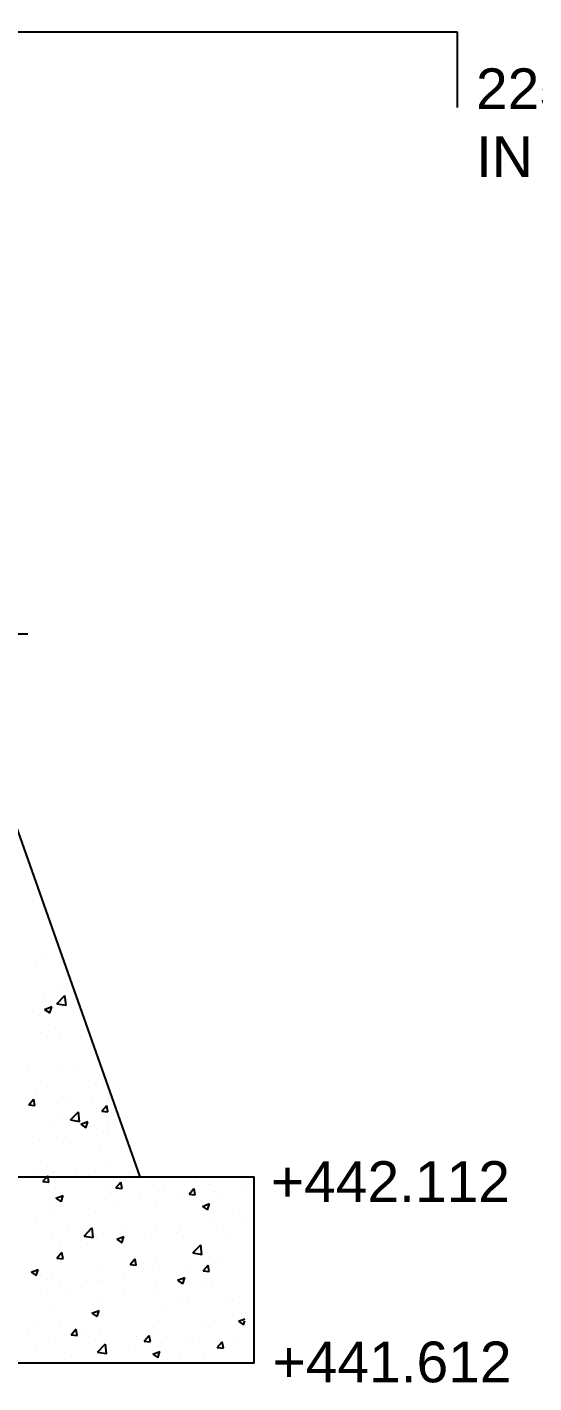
# Model space of a CAD drawing. Header units: inches. Extents: x 0 to 11487, y 0 to 10656.
# Drawn here: x 341.93 to 345.18, y 287.17 to 295.86 of the extents above; entities that cross this region are included whole.
import ezdxf

# ---------------------------------------------------------------- set-up
doc = ezdxf.new("R2010")
doc.units = ezdxf.units.IN
doc.header["$MEASUREMENT"] = 0
for name, color, linetype in [('DIMENSION', 255, 'Continuous'), ('DRAWING', 7, 'Continuous'), ('HATCH', 7, 'Continuous'), ('TEXT', 255, 'Continuous')]:
    doc.layers.add(name, color=color, linetype=linetype)
doc.styles.get("Standard").update_dxf_attribs({"font": 'arial.ttf'})
doc.dimstyles.get("Standard").update_dxf_attribs({"dimtxt": 0.18, "dimasz": 0.1875, "dimexe": 0.18, "dimexo": 0.0625, "dimgap": 0.09, "dimtad": 0, "dimtih": 1, "dimtoh": 1, "dimdec": 4, "dimzin": 0, "dimdsep": 46, "dimtxsty": 'Standard', "dimcen": 0.09, "dimadec": 0, "dimazin": 0, "dimtfac": 1, "dimtdec": 4, "dimtofl": 0, "dimtmove": 0, "dimatfit": 3, "dimfxl": 1, "dimtolj": 1, "dimtzin": 0, "dimarcsym": 0})

msp = doc.modelspace()

# ---------------------------------------------------------------- linework, layer by layer
at = {"layer": 'DRAWING', "ltscale": 0.02}
for points in [[(342.65416, 288.49336), (340.15053, 295.58316)], [(336.76549, 291.95712), (339.23175, 291.95712), (339.23175, 291.77549), (339.3651, 292.05025), (339.3651, 291.97534), (341.93383, 291.97534)]]:
    msp.add_lwpolyline(points, dxfattribs=at)
msp.add_lwpolyline([(335.80956, 288.49336), (343.38428, 288.49336), (343.38428, 287.30024), (335.80956, 287.30024)], close=True, dxfattribs=at)
at = {"layer": 'HATCH', "ltscale": 0.02}
for p, q in [((341.99279, 289.85835), (341.99279, 289.85835)), ((342.04579, 289.91251), (342.04579, 289.91251)), ((342.03748, 289.67638), (342.03748, 289.67638)), ((342.14933, 289.71491), (342.14933, 289.71491)), ((342.04222, 289.56711), (342.08797, 289.58467)), ((342.07511, 289.5447), (342.08836, 289.58418)), ((342.1214, 289.60301), (342.17228, 289.65604)), ((342.1214, 289.60301), (342.1795, 289.59399)), ((342.14771, 289.61315), (342.14771, 289.61315)), ((342.1799, 289.59353), (342.17268, 289.65557)), ((342.00752, 289.52881), (342.00752, 289.52881)), ((342.04222, 289.56711), (342.07472, 289.54519)), ((342.01784, 289.4209), (342.01784, 289.4209)), ((342.11304, 289.45129), (342.11304, 289.45129)), ((342.13977, 289.39568), (342.13977, 289.39568)), ((341.94118, 289.19363), (341.94118, 289.19363)), ((342.13182, 289.17821), (342.13182, 289.17821)), ((342.22904, 289.18025), (342.22904, 289.18025)), ((342.01805, 289.10723), (342.01805, 289.10723)), ((342.36679, 289.0925), (342.36679, 289.0925)), ((342.37185, 289.09651), (342.37185, 289.09651)), ((341.94003, 288.9551), (341.97152, 288.99263)), ((341.97947, 288.95119), (341.97191, 288.99214)), ((341.99087, 289.03111), (341.99087, 289.03111)), ((342.1819, 288.99029), (342.1819, 288.99029)), ((342.34544, 289.01182), (342.34544, 289.01182)), ((341.94003, 288.9551), (341.97908, 288.95168)), ((342.12388, 288.96074), (342.12388, 288.96074)), ((342.1474, 288.88767), (342.1474, 288.88767)), ((342.20801, 288.8585), (342.25889, 288.91153)), ((342.26651, 288.84903), (342.25929, 288.91107)), ((342.4086, 288.9141), (342.44009, 288.95163)), ((342.4086, 288.9141), (342.44765, 288.91069)), ((342.44804, 288.9102), (342.44049, 288.95115)), ((342.09907, 288.84818), (342.09907, 288.84818)), ((342.20801, 288.8585), (342.26611, 288.84949)), ((342.27322, 288.83036), (342.31896, 288.84792)), ((342.27322, 288.83036), (342.30571, 288.80844)), ((342.30611, 288.80796), (342.31935, 288.84743)), ((342.44781, 288.83345), (342.44781, 288.83345)), ((342.01004, 288.73262), (342.01004, 288.73262)), ((342.11594, 288.74326), (342.11594, 288.74326)), ((342.17358, 288.75416), (342.17358, 288.75416)), ((342.421, 288.78673), (342.421, 288.78673)), ((342.44591, 288.78509), (342.44591, 288.78509)), ((342.39689, 288.65905), (342.39689, 288.65905)), ((342.01591, 288.59366), (342.01591, 288.59366)), ((342.43797, 288.56761), (342.43797, 288.56761)), ((341.97186, 288.51436), (341.97186, 288.51436)), ((342.00173, 288.49649), (342.00173, 288.49649)), ((342.03067, 288.46371), (342.06216, 288.50124)), ((342.03067, 288.46371), (342.06972, 288.46029)), ((342.07011, 288.4598), (342.06256, 288.50075)), ((342.10799, 288.52579), (342.10799, 288.52579)), ((342.24914, 288.52907), (342.24914, 288.52907)), ((342.32059, 288.49963), (342.32059, 288.49963)), ((342.49924, 288.42271), (342.53074, 288.46024)), ((342.53868, 288.41881), (342.53113, 288.45976)), ((342.66933, 288.48489), (342.66933, 288.48489)), ((343.01806, 288.47016), (343.01806, 288.47016)), ((342.1096, 288.42661), (342.1096, 288.42661)), ((342.11427, 288.35663), (342.16001, 288.37419)), ((342.14715, 288.33423), (342.1604, 288.37371)), ((342.45833, 288.41187), (342.45833, 288.41187)), ((342.49924, 288.42271), (342.53829, 288.41929)), ((342.76933, 288.39912), (342.76933, 288.39912)), ((342.80707, 288.39714), (342.80707, 288.39714)), ((342.90082, 288.37983), (342.90082, 288.37983)), ((342.96781, 288.38172), (342.99931, 288.41925)), ((342.96781, 288.38172), (343.00686, 288.3783)), ((343.00725, 288.37781), (342.9997, 288.41876)), ((343.10475, 288.44512), (343.10475, 288.44512)), ((343.13189, 288.40006), (343.13189, 288.40006)), ((343.1558, 288.38241), (343.1558, 288.38241)), ((343.3134, 288.43414), (343.3134, 288.43414)), ((342.10005, 288.30832), (342.10005, 288.30832)), ((342.11427, 288.35663), (342.14676, 288.33472)), ((342.43003, 288.35014), (342.43003, 288.35014)), ((342.48987, 288.32572), (342.48987, 288.32572)), ((342.65341, 288.34725), (342.65341, 288.34725)), ((342.75091, 288.33466), (342.75091, 288.33466)), ((343.05311, 288.30432), (343.09885, 288.32187)), ((343.05311, 288.30431), (343.08561, 288.2824)), ((343.086, 288.28191), (343.09925, 288.32139)), ((341.98894, 288.20387), (341.98894, 288.20387)), ((342.07729, 288.27141), (342.07729, 288.27141)), ((342.36992, 288.26927), (342.36992, 288.26927)), ((342.90744, 288.19122), (342.90744, 288.19122)), ((343.0968, 288.22765), (343.0968, 288.22765)), ((343.28842, 288.25662), (343.28842, 288.25662)), ((343.30509, 288.19801), (343.30509, 288.19801)), ((342.19062, 288.16756), (342.19062, 288.16756)), ((342.29462, 288.114), (342.34551, 288.16703)), ((342.29462, 288.114), (342.35272, 288.10499)), ((342.35312, 288.10453), (342.3459, 288.16657)), ((342.42208, 288.13267), (342.42208, 288.13267)), ((342.50421, 288.09361), (342.54995, 288.11117)), ((342.52646, 288.12583), (342.52646, 288.12583)), ((342.5371, 288.07121), (342.55035, 288.11069)), ((342.53936, 288.15282), (342.53936, 288.15282)), ((342.72897, 288.12217), (342.72897, 288.12217)), ((342.76139, 288.18165), (342.76139, 288.18165)), ((342.88809, 288.13809), (342.88809, 288.13809)), ((343.14155, 288.17648), (343.14155, 288.17648)), ((343.23683, 288.12335), (343.23683, 288.12335)), ((342.09211, 288.09085), (342.09211, 288.09085)), ((342.14547, 288.06043), (342.14547, 288.06043)), ((342.31801, 288.06806), (342.31801, 288.06806)), ((342.48155, 288.08959), (342.48155, 288.08959)), ((342.50421, 288.09361), (342.53671, 288.07169)), ((342.99183, 288.00587), (343.04271, 288.0589)), ((343.05032, 287.9964), (343.04311, 288.05844)), ((342.12131, 287.97231), (342.15281, 288.00985)), ((342.12131, 287.97231), (342.16036, 287.9689)), ((342.16075, 287.96841), (342.1532, 288.00936)), ((342.58989, 287.93132), (342.62138, 287.96885)), ((342.58989, 287.93132), (342.62893, 287.9279)), ((342.62932, 287.92741), (342.62177, 287.96836)), ((342.75344, 287.96418), (342.75344, 287.96418)), ((342.99183, 288.00587), (343.04993, 287.99686)), ((343.08886, 288.01017), (343.08886, 288.01017)), ((343.13323, 287.94035), (343.13323, 287.94035)), ((343.15694, 287.9626), (343.15694, 287.9626)), ((341.95531, 287.88291), (342.00105, 287.90047)), ((341.95531, 287.88291), (341.98781, 287.86099)), ((341.9882, 287.86051), (342.00145, 287.89998)), ((342.08416, 287.87337), (342.08416, 287.87337)), ((342.41414, 287.9152), (342.41414, 287.9152)), ((342.55711, 287.86451), (342.55711, 287.86451)), ((342.77595, 287.89721), (342.77595, 287.89721)), ((342.89416, 287.83059), (342.9399, 287.84815)), ((342.92705, 287.80819), (342.94029, 287.84766)), ((342.96969, 287.91882), (342.96969, 287.91882)), ((343.05846, 287.89032), (343.08995, 287.92786)), ((343.05846, 287.89032), (343.0975, 287.88691)), ((343.0979, 287.88642), (343.09034, 287.92737)), ((342.01399, 287.76642), (342.01399, 287.76642)), ((342.0634, 287.83374), (342.0634, 287.83374)), ((342.14615, 287.8104), (342.14615, 287.8104)), ((342.30969, 287.83193), (342.30969, 287.83193)), ((342.39497, 287.83181), (342.39497, 287.83181)), ((342.41214, 287.819), (342.41214, 287.819)), ((342.76087, 287.80427), (342.76087, 287.80427)), ((342.89416, 287.83059), (342.92666, 287.80867)), ((343.08092, 287.7927), (343.08092, 287.7927)), ((343.10961, 287.78953), (343.10961, 287.78953)), ((342.20115, 287.74598), (342.20115, 287.74598)), ((342.40619, 287.69772), (342.40619, 287.69772)), ((342.54988, 287.73125), (342.54988, 287.73125)), ((342.7455, 287.7467), (342.7455, 287.7467)), ((342.89862, 287.71652), (342.89862, 287.71652)), ((342.96137, 287.68269), (342.96137, 287.68269)), ((343.20879, 287.71527), (343.20879, 287.71527)), ((343.24735, 287.70178), (343.24735, 287.70178)), ((342.07622, 287.6559), (342.07622, 287.6559)), ((342.34526, 287.61989), (342.391, 287.63745)), ((342.34526, 287.61989), (342.37776, 287.59797)), ((342.37815, 287.59748), (342.39139, 287.63696)), ((342.38525, 287.60684), (342.38525, 287.60684)), ((342.79783, 287.66116), (342.79783, 287.66116)), ((343.28411, 287.56757), (343.3253, 287.58338)), ((341.93343, 287.50167), (341.93343, 287.50167)), ((341.97429, 287.55274), (341.97429, 287.55274)), ((342.13783, 287.57427), (342.13783, 287.57427)), ((342.21196, 287.48092), (342.24345, 287.51846)), ((342.2514, 287.47702), (342.24384, 287.51797)), ((342.73755, 287.52923), (342.73755, 287.52923)), ((342.74898, 287.50742), (342.74898, 287.50742)), ((343.07297, 287.57523), (343.07297, 287.57523)), ((343.12996, 287.57282), (343.12996, 287.57282)), ((343.28411, 287.56757), (343.3166, 287.54565)), ((343.31699, 287.54516), (343.3253, 287.56992)), ((342.06827, 287.43843), (342.06827, 287.43843)), ((342.21196, 287.48092), (342.25101, 287.47751)), ((342.28217, 287.48693), (342.28217, 287.48693)), ((342.368, 287.44202), (342.368, 287.44202)), ((342.38123, 287.3695), (342.43212, 287.42253)), ((342.39825, 287.48025), (342.39825, 287.48025)), ((342.43973, 287.36002), (342.43251, 287.42207)), ((342.6309, 287.4722), (342.6309, 287.4722)), ((342.68053, 287.43993), (342.71202, 287.47746)), ((342.68053, 287.43993), (342.71958, 287.43651)), ((342.71997, 287.43602), (342.71241, 287.47697)), ((342.78951, 287.42503), (342.78951, 287.42503)), ((342.97964, 287.45746), (342.97964, 287.45746)), ((343.03693, 287.4576), (343.03693, 287.4576)), ((343.1491, 287.39893), (343.18059, 287.43647)), ((343.18854, 287.39503), (343.18099, 287.43598)), ((343.2865, 287.42938), (343.2865, 287.42938)), ((341.98701, 287.37663), (341.98701, 287.37663)), ((342.21339, 287.34918), (342.21339, 287.34918)), ((342.38123, 287.3695), (342.43933, 287.36049)), ((342.62597, 287.4035), (342.62597, 287.4035)), ((342.73521, 287.35686), (342.78095, 287.37442)), ((342.73521, 287.35686), (342.7677, 287.33495)), ((342.76809, 287.33446), (342.78134, 287.37394)), ((342.90552, 287.36398), (342.90552, 287.36398)), ((343.06503, 287.35776), (343.06503, 287.35776)), ((343.1491, 287.39893), (343.18815, 287.39552))]:
    msp.add_line(p, q, dxfattribs=at)

# ---------------------------------------------------------------- texts
at = {"layer": 'TEXT', "attachment_point": 1}
for s, insert, char_height, width in [('225 THK BED BLOCK IN CC M-25', (344.8073, 295.59932), 0.2613116, 3.6314821), ('+442.112', (343.49262, 288.59401), 0.261312, 1.5207517), ('+441.612', (343.50279, 287.43799), 0.261312, 1.5207517)]:
    msp.add_mtext(s, dxfattribs=dict(at, insert=insert, char_height=char_height, width=width))

# ---------------------------------------------------------------- leaders
at = {"layer": 'DIMENSION', "ltscale": 0.02}
msp.add_leader([(340.15505, 295.83299), (344.68599, 295.83299), (344.68599, 295.34809)], dimstyle='Standard', override={"dimgap": 0.09, "dimtad": 0}, dxfattribs=at)

doc.saveas('drawing.dxf')
